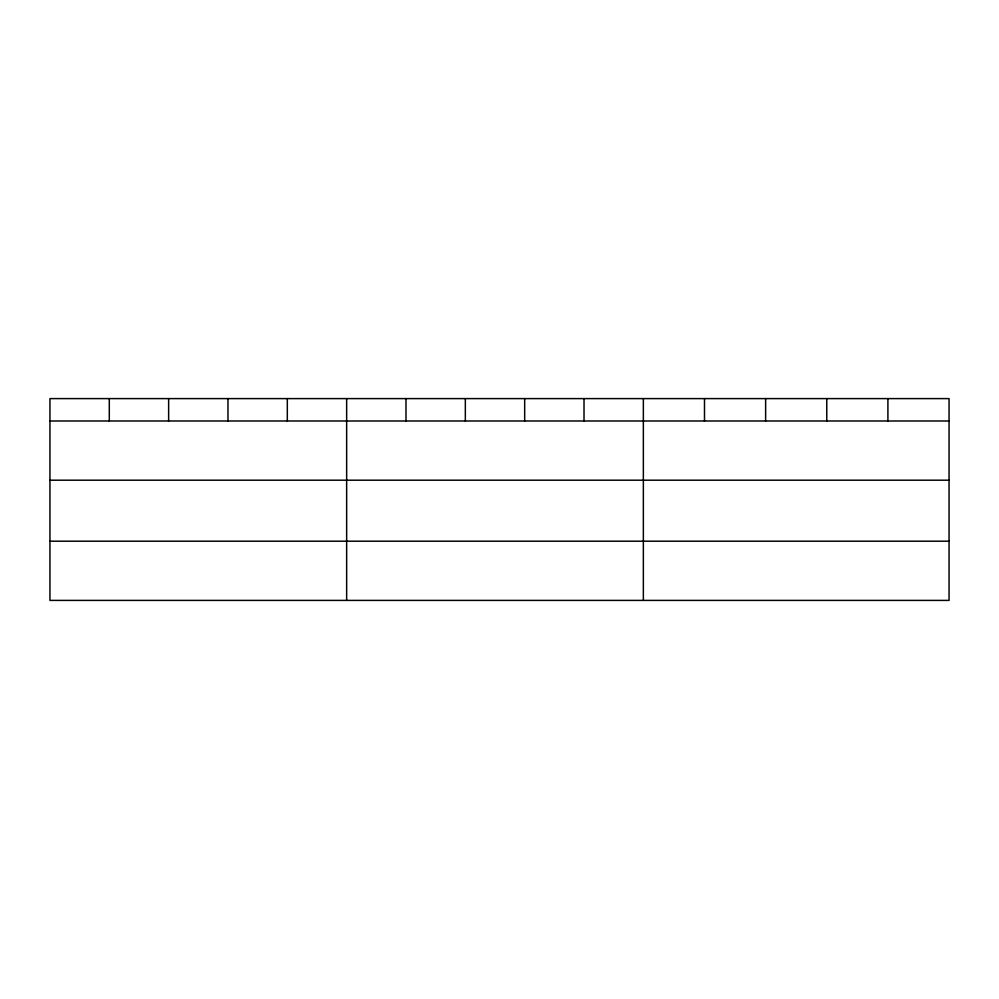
<?xml version="1.0" encoding="UTF-8"?>
<svg xmlns="http://www.w3.org/2000/svg" width="999" height="999" viewBox="0 0 999 999"><rect width="100%" height="100%" fill="white"/><g stroke="black" fill="none" stroke-linecap="round" stroke-linejoin="round"><path stroke-width="1.5" d="M949.05 480.194L949.05 398.601L49.95 398.601L49.95 600.399L949.05 600.399L949.05 480.194L49.95 480.194M49.95 420.991L949.05 420.991M49.95 541.196L949.05 541.196M887.911 398.601L887.911 420.991M826.772 398.601L826.772 420.991M765.634 398.601L765.634 420.991M704.495 398.601L704.495 420.991M643.356 398.601L643.356 600.399M584.015 398.601L584.015 420.991M524.675 398.601L524.675 420.991M465.334 398.601L465.334 420.991M405.994 398.601L405.994 420.991M346.653 398.601L346.653 600.399M287.312 398.601L287.312 420.991M227.972 398.601L227.972 420.991M168.631 398.601L168.631 420.991M109.291 398.601L109.291 420.991"/></g></svg>
